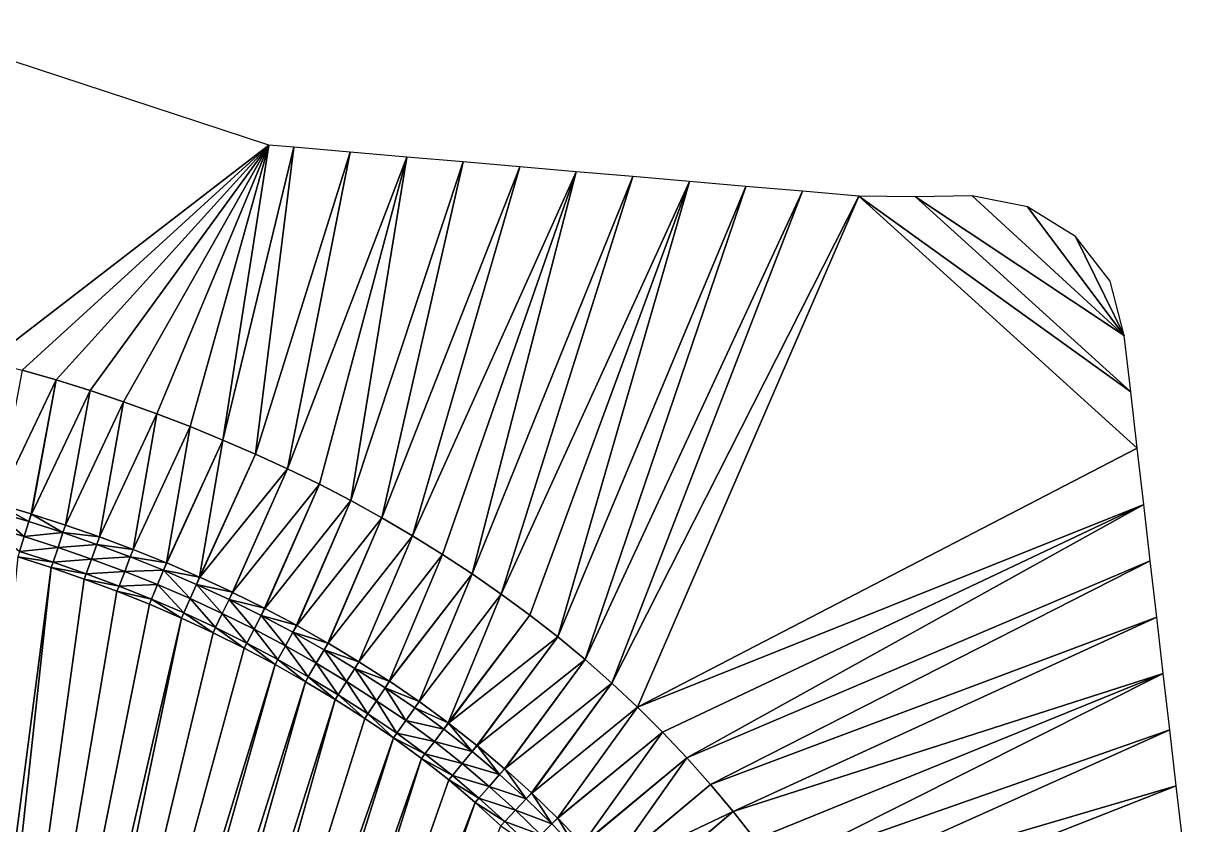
# Model space of a CAD drawing. Header units: metres. Extents: x 159042 to 159214, y 174724 to 174807.
# Drawn here: x 159169.81 to 159210.69, y 174778.31 to 174806.59 of the extents above; entities that cross this region are included whole.
import ezdxf

# ---------------------------------------------------------------- set-up
doc = ezdxf.new("R2010")
doc.units = ezdxf.units.M
doc.layers.add('_AFGEWERKT TEST', color=7, linetype='Continuous')

msp = doc.modelspace()

# ---------------------------------------------------------------- linework, layer by layer
at = {"layer": '_AFGEWERKT TEST', "color": 3, "true_color": 0x00ff00}
for points in [[(159178.467, 174802.287, 46.663), (159165.367, 174806.589, 46.664), (159168.559, 174794.661, 46.556)], [(159169.769, 174794.345, 46.556), (159178.467, 174802.287, 46.663), (159168.559, 174794.661, 46.556)], [(159170.972, 174794.007, 46.557), (159178.467, 174802.287, 46.663), (159169.769, 174794.345, 46.556)], [(159178.467, 174802.287, 46.663), (159170.972, 174794.007, 46.557), (159172.164, 174793.632, 46.558)], [(159173.348, 174793.232, 46.559), (159178.467, 174802.287, 46.663), (159172.164, 174793.632, 46.558)], [(159174.524, 174792.808, 46.56), (159178.467, 174802.287, 46.663), (159173.348, 174793.232, 46.559)], [(159178.467, 174802.287, 46.663), (159174.524, 174792.808, 46.56), (159175.69, 174792.359, 46.561)], [(159176.847, 174791.886, 46.562), (159178.467, 174802.287, 46.663), (159175.69, 174792.359, 46.561)], [(159179.347, 174802.211, 46.666), (159178.467, 174802.287, 46.663), (159176.847, 174791.886, 46.562)], [(159177.994, 174791.389, 46.563), (159179.347, 174802.211, 46.666), (159176.847, 174791.886, 46.562)], [(159181.34, 174802.039, 46.673), (159179.347, 174802.211, 46.666), (159177.994, 174791.389, 46.563)], [(159179.13, 174790.868, 46.563), (159181.34, 174802.039, 46.673), (159177.994, 174791.389, 46.563)], [(159183.333, 174801.867, 46.681), (159181.34, 174802.039, 46.673), (159179.13, 174790.868, 46.563)], [(159180.255, 174790.324, 46.564), (159183.333, 174801.867, 46.681), (159179.13, 174790.868, 46.563)], [(159183.333, 174801.867, 46.681), (159180.255, 174790.324, 46.564), (159181.363, 174789.747, 46.564)], [(159185.325, 174801.695, 46.688), (159183.333, 174801.867, 46.681), (159181.363, 174789.747, 46.564)], [(159182.457, 174789.142, 46.563), (159185.325, 174801.695, 46.688), (159181.363, 174789.747, 46.564)], [(159187.318, 174801.523, 46.696), (159185.325, 174801.695, 46.688), (159182.457, 174789.142, 46.563)], [(159183.534, 174788.509, 46.563), (159187.318, 174801.523, 46.696), (159182.457, 174789.142, 46.563)], [(159189.31, 174801.351, 46.703), (159187.318, 174801.523, 46.696), (159183.534, 174788.509, 46.563)], [(159184.595, 174787.848, 46.563), (159189.31, 174801.351, 46.703), (159183.534, 174788.509, 46.563)], [(159189.31, 174801.351, 46.703), (159184.595, 174787.848, 46.563), (159185.638, 174787.16, 46.562)], [(159191.303, 174801.179, 46.712), (159189.31, 174801.351, 46.703), (159185.638, 174787.16, 46.562)], [(159186.663, 174786.446, 46.561), (159191.303, 174801.179, 46.712), (159185.638, 174787.16, 46.562)], [(159193.296, 174801.007, 46.72), (159191.303, 174801.179, 46.712), (159186.663, 174786.446, 46.561)], [(159187.67, 174785.705, 46.561), (159193.296, 174801.007, 46.72), (159186.663, 174786.446, 46.561)], [(159188.657, 174784.938, 46.56), (159193.296, 174801.007, 46.72), (159187.67, 174785.705, 46.561)], [(159188.657, 174784.938, 46.56), (159195.288, 174800.834, 46.729), (159193.296, 174801.007, 46.72)], [(159195.288, 174800.834, 46.729), (159188.657, 174784.938, 46.56), (159189.619, 174784.141, 46.566)], [(159197.281, 174800.662, 46.739), (159195.288, 174800.834, 46.729), (159189.619, 174784.141, 46.566)], [(159190.557, 174783.315, 46.572), (159197.281, 174800.662, 46.739), (159189.619, 174784.141, 46.566)], [(159199.273, 174800.49, 46.749), (159197.281, 174800.662, 46.739), (159190.557, 174783.315, 46.572)], [(159191.468, 174782.46, 46.578), (159199.273, 174800.49, 46.749), (159190.557, 174783.315, 46.572)], [(159209.088, 174791.603, 46.789), (159199.273, 174800.49, 46.749), (159191.468, 174782.46, 46.578)], [(159209.088, 174791.603, 46.789), (159208.859, 174793.589, 46.795), (159199.273, 174800.49, 46.749)], [(159208.859, 174793.589, 46.795), (159201.271, 174800.463, 46.761), (159199.273, 174800.49, 46.749)], [(159208.63, 174795.576, 46.803), (159203.271, 174800.496, 46.778), (159201.271, 174800.463, 46.761)], [(159208.859, 174793.589, 46.795), (159208.63, 174795.576, 46.803), (159201.271, 174800.463, 46.761)], [(159205.222, 174800.11, 46.793), (159203.271, 174800.496, 46.778), (159208.63, 174795.576, 46.803)], [(159206.915, 174799.065, 46.803), (159205.222, 174800.11, 46.793), (159208.63, 174795.576, 46.803)], [(159206.915, 174799.065, 46.803), (159208.63, 174795.576, 46.803), (159208.134, 174797.493, 46.807)], [(159168.878, 174789.636, 46.546), (159170.972, 174794.007, 46.557), (159169.769, 174794.345, 46.556)], [(159170.088, 174789.277, 46.549), (159170.972, 174794.007, 46.557), (159168.878, 174789.636, 46.546)], [(159170.094, 174789.275, 46.549), (159170.972, 174794.007, 46.557), (159170.088, 174789.277, 46.549)], [(159170.972, 174794.007, 46.557), (159170.094, 174789.275, 46.549), (159172.164, 174793.632, 46.558)], [(159170.094, 174789.275, 46.549), (159171.296, 174788.888, 46.551), (159172.164, 174793.632, 46.558)], [(159171.296, 174788.888, 46.551), (159173.348, 174793.232, 46.559), (159172.164, 174793.632, 46.558)], [(159171.296, 174788.888, 46.551), (159171.302, 174788.885, 46.551), (159173.348, 174793.232, 46.559)], [(159171.302, 174788.885, 46.551), (159172.494, 174788.47, 46.552), (159173.348, 174793.232, 46.559)], [(159172.494, 174788.47, 46.552), (159174.524, 174792.808, 46.56), (159173.348, 174793.232, 46.559)], [(159172.494, 174788.47, 46.552), (159172.5, 174788.468, 46.552), (159174.524, 174792.808, 46.56)], [(159172.5, 174788.468, 46.552), (159173.682, 174788.025, 46.553), (159174.524, 174792.808, 46.56)], [(159174.524, 174792.808, 46.56), (159173.682, 174788.025, 46.553), (159175.69, 174792.359, 46.561)], [(159173.682, 174788.025, 46.553), (159173.688, 174788.022, 46.553), (159175.69, 174792.359, 46.561)], [(159173.688, 174788.022, 46.553), (159174.86, 174787.552, 46.554), (159175.69, 174792.359, 46.561)], [(159174.86, 174787.552, 46.554), (159176.847, 174791.886, 46.562), (159175.69, 174792.359, 46.561)], [(159174.86, 174787.552, 46.554), (159174.866, 174787.549, 46.554), (159176.847, 174791.886, 46.562)], [(159174.866, 174787.549, 46.554), (159176.028, 174787.049, 46.555), (159176.847, 174791.886, 46.562)], [(159176.028, 174787.049, 46.555), (159177.994, 174791.389, 46.563), (159176.847, 174791.886, 46.562)], [(159176.028, 174787.049, 46.555), (159176.035, 174787.046, 46.555), (159177.994, 174791.389, 46.563)], [(159176.035, 174787.046, 46.555), (159179.13, 174790.868, 46.563), (159177.994, 174791.389, 46.563)], [(159209.318, 174789.616, 46.783), (159209.088, 174791.603, 46.789), (159191.468, 174782.46, 46.578)], [(159176.035, 174787.046, 46.555), (159177.182, 174786.515, 46.556), (159179.13, 174790.868, 46.563)], [(159177.182, 174786.515, 46.556), (159177.189, 174786.511, 46.556), (159179.13, 174790.868, 46.563)], [(159177.189, 174786.511, 46.556), (159180.255, 174790.324, 46.564), (159179.13, 174790.868, 46.563)], [(159177.189, 174786.511, 46.556), (159178.321, 174785.949, 46.557), (159180.255, 174790.324, 46.564)], [(159178.321, 174785.949, 46.557), (159178.328, 174785.945, 46.557), (159180.255, 174790.324, 46.564)], [(159180.255, 174790.324, 46.564), (159178.328, 174785.945, 46.557), (159181.363, 174789.747, 46.564)], [(159170.008, 174789.008, 46.268), (159168.878, 174789.636, 46.546), (159168.799, 174789.367, 46.267)], [(159170.088, 174789.277, 46.549), (159168.878, 174789.636, 46.546), (159170.008, 174789.008, 46.268)], [(159178.328, 174785.945, 46.557), (159179.445, 174785.352, 46.558), (159181.363, 174789.747, 46.564)], [(159179.445, 174785.352, 46.558), (159179.451, 174785.349, 46.558), (159181.363, 174789.747, 46.564)], [(159179.451, 174785.349, 46.558), (159182.457, 174789.142, 46.563), (159181.363, 174789.747, 46.564)], [(159168.647, 174788.838, 46.267), (159169.845, 174788.482, 46.268), (159168.799, 174789.367, 46.267)], [(159169.845, 174788.482, 46.268), (159170.008, 174789.008, 46.268), (159168.799, 174789.367, 46.267)], [(159170.094, 174789.275, 46.549), (159170.088, 174789.277, 46.549), (159170.008, 174789.008, 46.268)], [(159170.094, 174789.275, 46.549), (159170.008, 174789.008, 46.268), (159171.209, 174788.62, 46.269)], [(159171.296, 174788.888, 46.551), (159170.094, 174789.275, 46.549), (159171.209, 174788.62, 46.269)], [(159192.354, 174781.579, 46.584), (159209.318, 174789.616, 46.783), (159191.468, 174782.46, 46.578)], [(159209.318, 174789.616, 46.783), (159192.354, 174781.579, 46.584), (159193.212, 174780.67, 46.59)], [(159209.547, 174787.629, 46.775), (159209.318, 174789.616, 46.783), (159193.212, 174780.67, 46.59)], [(159169.682, 174787.957, 46.268), (159169.845, 174788.482, 46.268), (159168.647, 174788.838, 46.267)], [(159170.008, 174789.008, 46.268), (159169.845, 174788.482, 46.268), (159171.209, 174788.62, 46.269)], [(159171.302, 174788.885, 46.551), (159171.296, 174788.888, 46.551), (159171.209, 174788.62, 46.269)], [(159172.494, 174788.47, 46.552), (159171.302, 174788.885, 46.551), (159171.209, 174788.62, 46.269)], [(159179.451, 174785.349, 46.558), (159180.552, 174784.725, 46.558), (159182.457, 174789.142, 46.563)], [(159180.552, 174784.725, 46.558), (159180.558, 174784.721, 46.558), (159182.457, 174789.142, 46.563)], [(159180.558, 174784.721, 46.558), (159183.534, 174788.509, 46.563), (159182.457, 174789.142, 46.563)], [(159169.845, 174788.482, 46.268), (159169.682, 174787.957, 46.268), (159171.035, 174788.099, 46.269)], [(159169.845, 174788.482, 46.268), (159171.035, 174788.099, 46.269), (159171.209, 174788.62, 46.269)], [(159171.035, 174788.099, 46.269), (159172.402, 174788.205, 46.271), (159171.209, 174788.62, 46.269)], [(159172.402, 174788.205, 46.271), (159172.494, 174788.47, 46.552), (159171.209, 174788.62, 46.269)], [(159172.5, 174788.468, 46.552), (159172.494, 174788.47, 46.552), (159172.402, 174788.205, 46.271)], [(159173.682, 174788.025, 46.553), (159172.5, 174788.468, 46.552), (159172.402, 174788.205, 46.271)], [(159180.558, 174784.721, 46.558), (159181.641, 174784.067, 46.557), (159183.534, 174788.509, 46.563)], [(159181.641, 174784.067, 46.557), (159184.595, 174787.848, 46.563), (159183.534, 174788.509, 46.563)], [(159171.035, 174788.099, 46.269), (159169.682, 174787.957, 46.268), (159170.86, 174787.577, 46.269)], [(159172.215, 174787.687, 46.271), (159171.035, 174788.099, 46.269), (159170.86, 174787.577, 46.269)], [(159171.035, 174788.099, 46.269), (159172.215, 174787.687, 46.271), (159172.402, 174788.205, 46.271)], [(159172.215, 174787.687, 46.271), (159173.584, 174787.762, 46.273), (159172.402, 174788.205, 46.271)], [(159173.584, 174787.762, 46.273), (159173.682, 174788.025, 46.553), (159172.402, 174788.205, 46.271)], [(159173.688, 174788.022, 46.553), (159173.682, 174788.025, 46.553), (159173.584, 174787.762, 46.273)], [(159174.86, 174787.552, 46.554), (159173.688, 174788.022, 46.553), (159173.584, 174787.762, 46.273)], [(159170.796, 174787.387, 46.469), (159169.623, 174787.766, 46.468), (159165.47, 174746.574, 46.566)], [(159169.682, 174787.957, 46.268), (159169.623, 174787.766, 46.468), (159170.86, 174787.577, 46.269)], [(159169.623, 174787.766, 46.468), (159170.796, 174787.387, 46.469), (159170.86, 174787.577, 46.269)], [(159172.028, 174787.17, 46.271), (159172.215, 174787.687, 46.271), (159170.86, 174787.577, 46.269)], [(159173.385, 174787.249, 46.273), (159172.215, 174787.687, 46.271), (159172.028, 174787.17, 46.271)], [(159172.215, 174787.687, 46.271), (159173.385, 174787.249, 46.273), (159173.584, 174787.762, 46.273)], [(159173.385, 174787.249, 46.273), (159174.756, 174787.292, 46.274), (159173.584, 174787.762, 46.273)], [(159174.756, 174787.292, 46.274), (159174.86, 174787.552, 46.554), (159173.584, 174787.762, 46.273)], [(159181.641, 174784.067, 46.557), (159181.647, 174784.063, 46.557), (159184.595, 174787.848, 46.563)], [(159181.647, 174784.063, 46.557), (159182.712, 174783.379, 46.557), (159184.595, 174787.848, 46.563)], [(159184.595, 174787.848, 46.563), (159182.712, 174783.379, 46.557), (159185.638, 174787.16, 46.562)], [(159194.042, 174779.736, 46.595), (159209.547, 174787.629, 46.775), (159193.212, 174780.67, 46.59)], [(159209.776, 174785.642, 46.762), (159209.547, 174787.629, 46.775), (159194.042, 174779.736, 46.595)], [(159166.365, 174746.652, 46.565), (159170.796, 174787.387, 46.469), (159165.47, 174746.574, 46.566)], [(159171.96, 174786.982, 46.471), (159170.796, 174787.387, 46.469), (159166.365, 174746.652, 46.565)], [(159170.796, 174787.387, 46.469), (159172.028, 174787.17, 46.271), (159170.86, 174787.577, 46.269)], [(159170.796, 174787.387, 46.469), (159171.96, 174786.982, 46.471), (159172.028, 174787.17, 46.271)], [(159173.186, 174786.736, 46.273), (159173.385, 174787.249, 46.273), (159172.028, 174787.17, 46.271)], [(159174.545, 174786.784, 46.274), (159173.385, 174787.249, 46.273), (159173.186, 174786.736, 46.273)], [(159174.545, 174786.784, 46.274), (159174.756, 174787.292, 46.274), (159173.385, 174787.249, 46.273)], [(159174.756, 174787.292, 46.274), (159174.545, 174786.784, 46.274), (159175.693, 174786.29, 46.275)], [(159174.866, 174787.549, 46.554), (159174.86, 174787.552, 46.554), (159174.756, 174787.292, 46.274)], [(159176.028, 174787.049, 46.555), (159174.866, 174787.549, 46.554), (159174.756, 174787.292, 46.274)], [(159176.028, 174787.049, 46.555), (159174.756, 174787.292, 46.274), (159175.917, 174786.792, 46.275)], [(159174.756, 174787.292, 46.274), (159175.693, 174786.29, 46.275), (159175.917, 174786.792, 46.275)], [(159173.114, 174786.55, 46.473), (159171.96, 174786.982, 46.471), (159166.365, 174746.652, 46.565)], [(159171.96, 174786.982, 46.471), (159173.186, 174786.736, 46.273), (159172.028, 174787.17, 46.271)], [(159171.96, 174786.982, 46.471), (159173.114, 174786.55, 46.473), (159173.186, 174786.736, 46.273)], [(159174.335, 174786.276, 46.274), (159174.545, 174786.784, 46.274), (159173.186, 174786.736, 46.273)], [(159174.545, 174786.784, 46.274), (159174.335, 174786.276, 46.274), (159175.469, 174785.788, 46.275)], [(159175.693, 174786.29, 46.275), (159174.545, 174786.784, 46.274), (159175.469, 174785.788, 46.275)], [(159175.693, 174786.29, 46.275), (159176.827, 174785.765, 46.277), (159175.917, 174786.792, 46.275)], [(159176.035, 174787.046, 46.555), (159176.028, 174787.049, 46.555), (159175.917, 174786.792, 46.275)], [(159177.182, 174786.515, 46.556), (159176.035, 174787.046, 46.555), (159175.917, 174786.792, 46.275)], [(159176.827, 174785.765, 46.277), (159177.065, 174786.261, 46.277), (159175.917, 174786.792, 46.275)], [(159177.065, 174786.261, 46.277), (159177.182, 174786.515, 46.556), (159175.917, 174786.792, 46.275)], [(159182.712, 174783.379, 46.557), (159182.718, 174783.375, 46.557), (159185.638, 174787.16, 46.562)], [(159182.718, 174783.375, 46.557), (159183.764, 174782.663, 46.556), (159185.638, 174787.16, 46.562)], [(159183.764, 174782.663, 46.556), (159186.663, 174786.446, 46.561), (159185.638, 174787.16, 46.562)], [(159174.258, 174786.091, 46.474), (159173.114, 174786.55, 46.473), (159166.365, 174746.652, 46.565)], [(159173.114, 174786.55, 46.473), (159174.335, 174786.276, 46.274), (159173.186, 174786.736, 46.273)], [(159174.258, 174786.091, 46.474), (159174.335, 174786.276, 46.274), (159173.114, 174786.55, 46.473)], [(159177.189, 174786.511, 46.556), (159177.182, 174786.515, 46.556), (159177.065, 174786.261, 46.277)], [(159178.321, 174785.949, 46.557), (159177.189, 174786.511, 46.556), (159177.065, 174786.261, 46.277)], [(159183.764, 174782.663, 46.556), (159183.772, 174782.657, 46.556), (159186.663, 174786.446, 46.561)], [(159183.772, 174782.657, 46.556), (159184.795, 174781.905, 46.556), (159186.663, 174786.446, 46.561)], [(159184.795, 174781.905, 46.556), (159187.67, 174785.705, 46.561), (159186.663, 174786.446, 46.561)], [(159175.387, 174785.605, 46.475), (159174.258, 174786.091, 46.474), (159166.365, 174746.652, 46.565)], [(159174.335, 174786.276, 46.274), (159174.258, 174786.091, 46.474), (159175.387, 174785.605, 46.475)], [(159174.335, 174786.276, 46.274), (159175.387, 174785.605, 46.475), (159175.469, 174785.788, 46.275)], [(159176.589, 174785.269, 46.277), (159175.693, 174786.29, 46.275), (159175.469, 174785.788, 46.275)], [(159176.827, 174785.765, 46.277), (159175.693, 174786.29, 46.275), (159176.589, 174785.269, 46.277)], [(159176.827, 174785.765, 46.277), (159177.946, 174785.21, 46.279), (159177.065, 174786.261, 46.277)], [(159177.946, 174785.21, 46.279), (159178.197, 174785.699, 46.279), (159177.065, 174786.261, 46.277)], [(159178.197, 174785.699, 46.279), (159178.321, 174785.949, 46.557), (159177.065, 174786.261, 46.277)], [(159178.328, 174785.945, 46.557), (159178.321, 174785.949, 46.557), (159178.197, 174785.699, 46.279)], [(159167.264, 174746.652, 46.564), (159175.387, 174785.605, 46.475), (159166.365, 174746.652, 46.565)], [(159176.503, 174785.089, 46.477), (159175.387, 174785.605, 46.475), (159167.264, 174746.652, 46.564)], [(159175.387, 174785.605, 46.475), (159176.503, 174785.089, 46.477), (159175.469, 174785.788, 46.275)], [(159176.503, 174785.089, 46.477), (159176.589, 174785.269, 46.277), (159175.469, 174785.788, 46.275)], [(159177.695, 174784.721, 46.279), (159176.827, 174785.765, 46.277), (159176.589, 174785.269, 46.277)], [(159177.946, 174785.21, 46.279), (159176.827, 174785.765, 46.277), (159177.695, 174784.721, 46.279)], [(159177.946, 174785.21, 46.279), (159179.05, 174784.625, 46.28), (159178.197, 174785.699, 46.279)], [(159179.445, 174785.352, 46.558), (159178.328, 174785.945, 46.557), (159178.197, 174785.699, 46.279)], [(159179.05, 174784.625, 46.28), (159179.314, 174785.107, 46.28), (159178.197, 174785.699, 46.279)], [(159179.314, 174785.107, 46.28), (159179.445, 174785.352, 46.558), (159178.197, 174785.699, 46.279)], [(159184.795, 174781.905, 46.556), (159184.802, 174781.899, 46.556), (159187.67, 174785.705, 46.561)], [(159184.802, 174781.899, 46.556), (159188.657, 174784.938, 46.56), (159187.67, 174785.705, 46.561)], [(159194.844, 174778.777, 46.6), (159209.776, 174785.642, 46.762), (159194.042, 174779.736, 46.595)], [(159210.006, 174783.655, 46.75), (159209.776, 174785.642, 46.762), (159194.844, 174778.777, 46.6)], [(159176.503, 174785.089, 46.477), (159177.604, 174784.543, 46.479), (159176.589, 174785.269, 46.277)], [(159177.604, 174784.543, 46.479), (159177.695, 174784.721, 46.279), (159176.589, 174785.269, 46.277)], [(159178.786, 174784.142, 46.28), (159177.946, 174785.21, 46.279), (159177.695, 174784.721, 46.279)], [(159178.786, 174784.142, 46.28), (159179.05, 174784.625, 46.28), (159177.946, 174785.21, 46.279)], [(159179.451, 174785.349, 46.558), (159179.445, 174785.352, 46.558), (159179.314, 174785.107, 46.28)], [(159180.552, 174784.725, 46.558), (159179.451, 174785.349, 46.558), (159179.314, 174785.107, 46.28)], [(159177.604, 174784.543, 46.479), (159176.503, 174785.089, 46.477), (159167.264, 174746.652, 46.564)], [(159177.604, 174784.543, 46.479), (159178.69, 174783.967, 46.48), (159177.695, 174784.721, 46.279)], [(159178.69, 174783.967, 46.48), (159178.786, 174784.142, 46.28), (159177.695, 174784.721, 46.279)], [(159179.314, 174785.107, 46.28), (159179.05, 174784.625, 46.28), (159180.138, 174784.009, 46.281)], [(159180.552, 174784.725, 46.558), (159179.314, 174785.107, 46.28), (159180.416, 174784.484, 46.281)], [(159179.314, 174785.107, 46.28), (159180.138, 174784.009, 46.281), (159180.416, 174784.484, 46.281)], [(159180.558, 174784.721, 46.558), (159180.552, 174784.725, 46.558), (159180.416, 174784.484, 46.281)], [(159181.641, 174784.067, 46.557), (159180.558, 174784.721, 46.558), (159180.416, 174784.484, 46.281)], [(159184.802, 174781.899, 46.556), (159185.801, 174781.116, 46.561), (159188.657, 174784.938, 46.56)], [(159185.801, 174781.116, 46.561), (159185.809, 174781.11, 46.561), (159188.657, 174784.938, 46.56)], [(159188.657, 174784.938, 46.56), (159185.809, 174781.11, 46.561), (159189.619, 174784.141, 46.566)], [(159178.69, 174783.967, 46.48), (159177.604, 174784.543, 46.479), (159167.264, 174746.652, 46.564)], [(159179.05, 174784.625, 46.28), (159178.786, 174784.142, 46.28), (159179.86, 174783.535, 46.281)], [(159180.138, 174784.009, 46.281), (159179.05, 174784.625, 46.28), (159179.86, 174783.535, 46.281)], [(159180.138, 174784.009, 46.281), (159181.209, 174783.365, 46.283), (159180.416, 174784.484, 46.281)], [(159181.209, 174783.365, 46.283), (159181.5, 174783.832, 46.283), (159180.416, 174784.484, 46.281)], [(159181.5, 174783.832, 46.283), (159181.641, 174784.067, 46.557), (159180.416, 174784.484, 46.281)], [(159168.159, 174746.574, 46.562), (159178.69, 174783.967, 46.48), (159167.264, 174746.652, 46.564)], [(159178.69, 174783.967, 46.48), (159168.159, 174746.574, 46.562), (159179.76, 174783.362, 46.481)], [(159178.786, 174784.142, 46.28), (159178.69, 174783.967, 46.48), (159179.76, 174783.362, 46.481)], [(159178.786, 174784.142, 46.28), (159179.76, 174783.362, 46.481), (159179.86, 174783.535, 46.281)], [(159180.918, 174782.898, 46.283), (159180.138, 174784.009, 46.281), (159179.86, 174783.535, 46.281)], [(159181.209, 174783.365, 46.283), (159180.138, 174784.009, 46.281), (159180.918, 174782.898, 46.283)], [(159181.647, 174784.063, 46.557), (159181.641, 174784.067, 46.557), (159181.5, 174783.832, 46.283)], [(159182.712, 174783.379, 46.557), (159181.647, 174784.063, 46.557), (159181.5, 174783.832, 46.283)], [(159185.809, 174781.11, 46.561), (159186.781, 174780.293, 46.567), (159189.619, 174784.141, 46.566)], [(159186.781, 174780.293, 46.567), (159186.788, 174780.287, 46.567), (159189.619, 174784.141, 46.566)], [(159186.788, 174780.287, 46.567), (159190.557, 174783.315, 46.572), (159189.619, 174784.141, 46.566)], [(159179.76, 174783.362, 46.481), (159180.812, 174782.728, 46.483), (159179.86, 174783.535, 46.281)], [(159180.812, 174782.728, 46.483), (159180.918, 174782.898, 46.283), (159179.86, 174783.535, 46.281)], [(159181.209, 174783.365, 46.283), (159182.262, 174782.691, 46.285), (159181.5, 174783.832, 46.283)], [(159182.262, 174782.691, 46.285), (159182.565, 174783.15, 46.285), (159181.5, 174783.832, 46.283)], [(159182.565, 174783.15, 46.285), (159182.712, 174783.379, 46.557), (159181.5, 174783.832, 46.283)], [(159195.615, 174777.794, 46.605), (159210.006, 174783.655, 46.75), (159194.844, 174778.777, 46.6)], [(159210.006, 174783.655, 46.75), (159195.615, 174777.794, 46.605), (159196.346, 174776.78, 46.602)], [(159210.235, 174781.669, 46.739), (159210.006, 174783.655, 46.75), (159196.346, 174776.78, 46.602)], [(159179.76, 174783.362, 46.481), (159168.159, 174746.574, 46.562), (159169.391, 174746.527, 46.561)], [(159180.812, 174782.728, 46.483), (159179.76, 174783.362, 46.481), (159169.391, 174746.527, 46.561)], [(159181.958, 174782.233, 46.285), (159181.209, 174783.365, 46.283), (159180.918, 174782.898, 46.283)], [(159182.262, 174782.691, 46.285), (159181.209, 174783.365, 46.283), (159181.958, 174782.233, 46.285)], [(159182.262, 174782.691, 46.285), (159183.296, 174781.99, 46.286), (159182.565, 174783.15, 46.285)], [(159182.718, 174783.375, 46.557), (159182.712, 174783.379, 46.557), (159182.565, 174783.15, 46.285)], [(159183.764, 174782.663, 46.556), (159182.718, 174783.375, 46.557), (159182.565, 174783.15, 46.285)], [(159183.296, 174781.99, 46.286), (159183.612, 174782.44, 46.286), (159182.565, 174783.15, 46.285)], [(159183.612, 174782.44, 46.286), (159183.764, 174782.663, 46.556), (159182.565, 174783.15, 46.285)], [(159186.788, 174780.287, 46.567), (159187.731, 174779.437, 46.574), (159190.557, 174783.315, 46.572)], [(159187.731, 174779.437, 46.574), (159187.738, 174779.43, 46.574), (159190.557, 174783.315, 46.572)], [(159187.738, 174779.43, 46.574), (159191.468, 174782.46, 46.578), (159190.557, 174783.315, 46.572)], [(159180.812, 174782.728, 46.483), (159169.391, 174746.527, 46.561), (159170.624, 174746.495, 46.559)], [(159181.848, 174782.066, 46.485), (159180.812, 174782.728, 46.483), (159170.624, 174746.495, 46.559)], [(159180.812, 174782.728, 46.483), (159181.848, 174782.066, 46.485), (159180.918, 174782.898, 46.283)], [(159181.848, 174782.066, 46.485), (159181.958, 174782.233, 46.285), (159180.918, 174782.898, 46.283)], [(159182.98, 174781.54, 46.286), (159182.262, 174782.691, 46.285), (159181.958, 174782.233, 46.285)], [(159182.98, 174781.54, 46.286), (159183.296, 174781.99, 46.286), (159182.262, 174782.691, 46.285)], [(159183.612, 174782.44, 46.286), (159183.296, 174781.99, 46.286), (159184.636, 174781.688, 46.287)], [(159183.772, 174782.657, 46.556), (159183.764, 174782.663, 46.556), (159183.612, 174782.44, 46.286)], [(159184.795, 174781.905, 46.556), (159183.772, 174782.657, 46.556), (159183.612, 174782.44, 46.286)], [(159184.795, 174781.905, 46.556), (159183.612, 174782.44, 46.286), (159184.636, 174781.688, 46.287)], [(159187.738, 174779.43, 46.574), (159188.649, 174778.549, 46.58), (159191.468, 174782.46, 46.578)], [(159188.649, 174778.549, 46.58), (159192.354, 174781.579, 46.584), (159191.468, 174782.46, 46.578)], [(159182.865, 174781.376, 46.486), (159181.848, 174782.066, 46.485), (159170.624, 174746.495, 46.559)], [(159181.848, 174782.066, 46.485), (159182.865, 174781.376, 46.486), (159181.958, 174782.233, 46.285)], [(159182.865, 174781.376, 46.486), (159182.98, 174781.54, 46.286), (159181.958, 174782.233, 46.285)], [(159183.296, 174781.99, 46.286), (159182.98, 174781.54, 46.286), (159184.304, 174781.25, 46.287)], [(159183.296, 174781.99, 46.286), (159184.304, 174781.25, 46.287), (159184.636, 174781.688, 46.287)], [(159184.802, 174781.899, 46.556), (159184.795, 174781.905, 46.556), (159184.636, 174781.688, 46.287)], [(159185.633, 174780.902, 46.289), (159184.802, 174781.899, 46.556), (159184.636, 174781.688, 46.287)], [(159185.801, 174781.116, 46.561), (159184.802, 174781.899, 46.556), (159185.633, 174780.902, 46.289)], [(159182.98, 174781.54, 46.286), (159182.865, 174781.376, 46.486), (159183.972, 174780.812, 46.287)], [(159184.304, 174781.25, 46.287), (159182.98, 174781.54, 46.286), (159183.972, 174780.812, 46.287)], [(159184.304, 174781.25, 46.287), (159185.633, 174780.902, 46.289), (159184.636, 174781.688, 46.287)], [(159188.649, 174778.549, 46.58), (159188.656, 174778.542, 46.58), (159192.354, 174781.579, 46.584)], [(159188.656, 174778.542, 46.58), (159189.533, 174777.627, 46.582), (159192.354, 174781.579, 46.584)], [(159192.354, 174781.579, 46.584), (159189.533, 174777.627, 46.582), (159193.212, 174780.67, 46.59)], [(159197.031, 174775.734, 46.598), (159210.235, 174781.669, 46.739), (159196.346, 174776.78, 46.602)], [(159210.464, 174779.682, 46.728), (159210.235, 174781.669, 46.739), (159197.031, 174775.734, 46.598)], [(159182.865, 174781.376, 46.486), (159170.624, 174746.495, 46.559), (159171.857, 174746.476, 46.557)], [(159183.851, 174780.652, 46.487), (159182.865, 174781.376, 46.486), (159171.857, 174746.476, 46.557)], [(159182.865, 174781.376, 46.486), (159183.851, 174780.652, 46.487), (159183.972, 174780.812, 46.287)], [(159185.285, 174780.476, 46.289), (159184.304, 174781.25, 46.287), (159183.972, 174780.812, 46.287)], [(159184.304, 174781.25, 46.287), (159185.285, 174780.476, 46.289), (159185.633, 174780.902, 46.289)], [(159185.809, 174781.11, 46.561), (159185.801, 174781.116, 46.561), (159185.633, 174780.902, 46.289)], [(159186.602, 174780.082, 46.291), (159185.809, 174781.11, 46.561), (159185.633, 174780.902, 46.289)], [(159186.781, 174780.293, 46.567), (159185.809, 174781.11, 46.561), (159186.602, 174780.082, 46.291)], [(159173.09, 174746.471, 46.555), (159183.851, 174780.652, 46.487), (159171.857, 174746.476, 46.557)], [(159173.09, 174746.471, 46.555), (159184.811, 174779.895, 46.489), (159183.851, 174780.652, 46.487)], [(159183.851, 174780.652, 46.487), (159184.938, 174780.05, 46.289), (159183.972, 174780.812, 46.287)], [(159183.851, 174780.652, 46.487), (159184.811, 174779.895, 46.489), (159184.938, 174780.05, 46.289)], [(159184.938, 174780.05, 46.289), (159185.285, 174780.476, 46.289), (159183.972, 174780.812, 46.287)], [(159185.285, 174780.476, 46.289), (159186.602, 174780.082, 46.291), (159185.633, 174780.902, 46.289)], [(159189.533, 174777.627, 46.582), (159189.54, 174777.62, 46.582), (159193.212, 174780.67, 46.59)], [(159189.54, 174777.62, 46.582), (159190.383, 174776.674, 46.582), (159193.212, 174780.67, 46.59)], [(159190.383, 174776.674, 46.582), (159194.042, 174779.736, 46.595), (159193.212, 174780.67, 46.59)], [(159186.239, 174779.668, 46.291), (159185.285, 174780.476, 46.289), (159184.938, 174780.05, 46.289)], [(159185.285, 174780.476, 46.289), (159186.239, 174779.668, 46.291), (159186.602, 174780.082, 46.291)], [(159186.788, 174780.287, 46.567), (159186.781, 174780.293, 46.567), (159186.602, 174780.082, 46.291)], [(159187.541, 174779.228, 46.292), (159186.788, 174780.287, 46.567), (159186.602, 174780.082, 46.291)], [(159187.731, 174779.437, 46.574), (159186.788, 174780.287, 46.567), (159187.541, 174779.228, 46.292)], [(159173.09, 174746.471, 46.555), (159185.745, 174779.104, 46.491), (159184.811, 174779.895, 46.489)], [(159184.811, 174779.895, 46.489), (159185.877, 174779.254, 46.291), (159184.938, 174780.05, 46.289)], [(159184.811, 174779.895, 46.489), (159185.745, 174779.104, 46.491), (159185.877, 174779.254, 46.291)], [(159185.877, 174779.254, 46.291), (159186.239, 174779.668, 46.291), (159184.938, 174780.05, 46.289)], [(159186.239, 174779.668, 46.291), (159187.541, 174779.228, 46.292), (159186.602, 174780.082, 46.291)], [(159187.164, 174778.828, 46.292), (159186.239, 174779.668, 46.291), (159185.877, 174779.254, 46.291)], [(159187.164, 174778.828, 46.292), (159187.541, 174779.228, 46.292), (159186.239, 174779.668, 46.291)], [(159187.738, 174779.43, 46.574), (159187.731, 174779.437, 46.574), (159187.541, 174779.228, 46.292)], [(159187.738, 174779.43, 46.574), (159187.541, 174779.228, 46.292), (159188.449, 174778.344, 46.293)], [(159188.649, 174778.549, 46.58), (159187.738, 174779.43, 46.574), (159188.449, 174778.344, 46.293)], [(159190.383, 174776.674, 46.582), (159190.39, 174776.666, 46.582), (159194.042, 174779.736, 46.595)], [(159190.39, 174776.666, 46.582), (159194.844, 174778.777, 46.6), (159194.042, 174779.736, 46.595)], [(159197.667, 174774.658, 46.595), (159210.464, 174779.682, 46.728), (159197.031, 174775.734, 46.598)], [(159210.694, 174777.695, 46.717), (159210.464, 174779.682, 46.728), (159197.667, 174774.658, 46.595)], [(159185.745, 174779.104, 46.491), (159173.09, 174746.471, 46.555), (159174.329, 174746.48, 46.553)], [(159186.651, 174778.281, 46.492), (159185.745, 174779.104, 46.491), (159174.329, 174746.48, 46.553)], [(159185.745, 174779.104, 46.491), (159186.788, 174778.427, 46.292), (159185.877, 174779.254, 46.291)], [(159186.651, 174778.281, 46.492), (159186.788, 174778.427, 46.292), (159185.745, 174779.104, 46.491)], [(159186.788, 174778.427, 46.292), (159187.164, 174778.828, 46.292), (159185.877, 174779.254, 46.291)], [(159187.541, 174779.228, 46.292), (159187.164, 174778.828, 46.292), (159188.449, 174778.344, 46.293)], [(159187.164, 174778.828, 46.292), (159186.788, 174778.427, 46.292), (159188.059, 174777.956, 46.293)], [(159187.164, 174778.828, 46.292), (159188.059, 174777.956, 46.293), (159188.449, 174778.344, 46.293)], [(159190.39, 174776.666, 46.582), (159191.2, 174775.691, 46.581), (159194.844, 174778.777, 46.6)], [(159191.2, 174775.691, 46.581), (159191.206, 174775.684, 46.581), (159194.844, 174778.777, 46.6)], [(159191.206, 174775.684, 46.581), (159195.615, 174777.794, 46.605), (159194.844, 174778.777, 46.6)], [(159186.788, 174778.427, 46.292), (159186.651, 174778.281, 46.492), (159187.67, 174777.568, 46.293)], [(159188.059, 174777.956, 46.293), (159186.788, 174778.427, 46.292), (159187.67, 174777.568, 46.293)], [(159188.059, 174777.956, 46.293), (159189.326, 174777.429, 46.295), (159188.449, 174778.344, 46.293)], [(159188.656, 174778.542, 46.58), (159188.649, 174778.549, 46.58), (159188.449, 174778.344, 46.293)], [(159189.326, 174777.429, 46.295), (159188.656, 174778.542, 46.58), (159188.449, 174778.344, 46.293)], [(159189.533, 174777.627, 46.582), (159188.656, 174778.542, 46.58), (159189.326, 174777.429, 46.295)]]:
    msp.add_3dface(points, dxfattribs=at)

doc.saveas('drawing.dxf')
